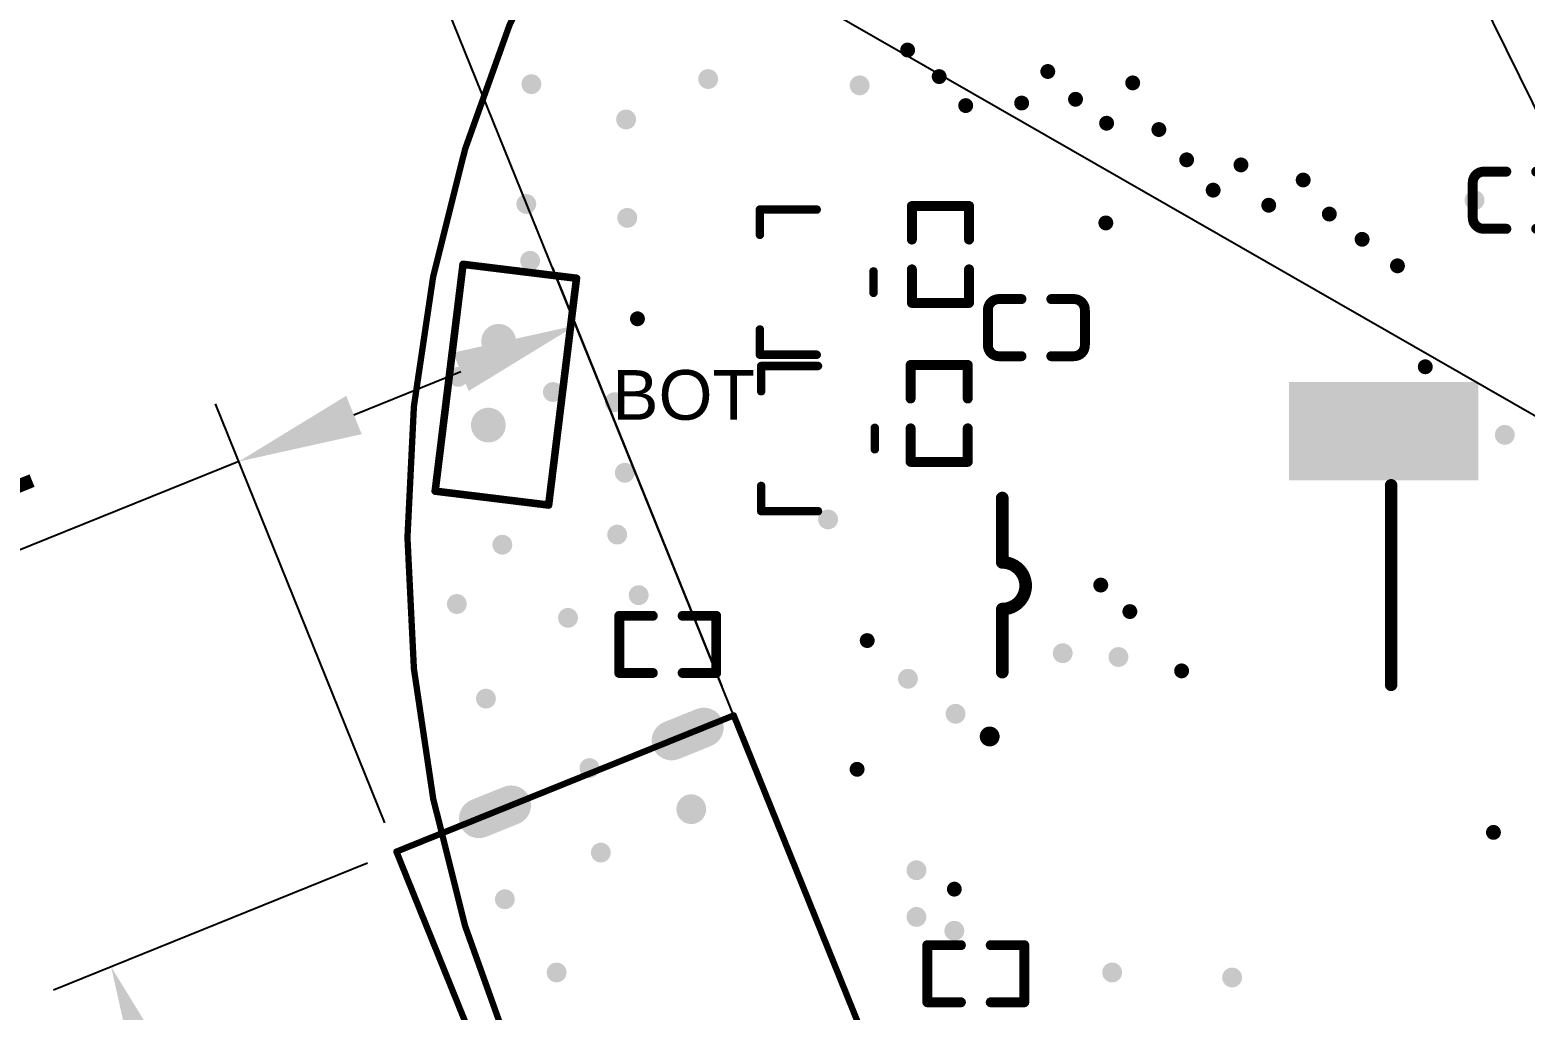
# Model space of a CAD drawing. Header units: millimetres. Extents: x 48.2 to 146, y 29.9 to 110.2.
# Drawn here: x 65.73 to 95.81, y 65.05 to 84.78 of the extents above; entities that cross this region are included whole.
import ezdxf

# ---------------------------------------------------------------- set-up
doc = ezdxf.new("R2010")
doc.units = ezdxf.units.MM
for name, color, linetype in [('KeepOutLayer', 6, 'Continuous'), ('PadHoleLayer', 156, 'Continuous'), ('TopOverlay', 2, 'Continuous'), ('ViaHoleLayer', 16, 'Continuous')]:
    doc.layers.add(name, color=color, linetype=linetype)
doc.styles.add('Arial', font='arial.ttf', dxfattribs={"height": 0.2})
doc.dimstyles.new('ISO-25', dxfattribs={"dimtxt": 2.5, "dimasz": 2.5, "dimexe": 1.25, "dimexo": 0.625, "dimtad": 1, "dimtxsty": 'Standard', "dimcen": 2.5, "dimclrd": 3, "dimclre": 3, "dimclrt": 3, "dimadec": 0, "dimazin": 0, "dimtfac": 1, "dimtmove": 0, "dimatfit": 3, "dimfxl": 1, "dimarcsym": 0})

# ---------------------------------------------------------------- blocks, each defined once
blk = doc.blocks.new('LC_0402_R_1')
at = {"layer": 'TopOverlay', "const_width": 0.2}
for points in [[(-0.975, -0.575), (-0.975, 0.575)], [(-0.975, 0.575), (-0.3, 0.575)], [(0.3, 0.575), (0.975, 0.575)], [(0.975, -0.575), (0.975, 0.575)], [(-0.975, -0.575), (-0.3, -0.575)], [(0.3, -0.575), (0.975, -0.575)]]:
    blk.add_lwpolyline(points, dxfattribs=at)
at = {"layer": 'TopOverlay', "const_width": 0.1}
for points in [[(-1.025, 0.575, 1), (-0.925, 0.575, 1)], [(-1.025, 0.575, 1), (-0.925, 0.575, 1)], [(-0.35, 0.575, 1), (-0.25, 0.575, 1)], [(0.25, 0.575, 1), (0.35, 0.575, 1)], [(0.925, 0.575, 1), (1.025, 0.575, 1)], [(0.925, 0.575, 1), (1.025, 0.575, 1)], [(-1.025, -0.575, 1), (-0.925, -0.575, 1)], [(-1.025, -0.575, 1), (-0.925, -0.575, 1)], [(-0.35, -0.575, 1), (-0.25, -0.575, 1)], [(0.25, -0.575, 1), (0.35, -0.575, 1)], [(0.925, -0.575, 1), (1.025, -0.575, 1)], [(0.925, -0.575, 1), (1.025, -0.575, 1)]]:
    blk.add_lwpolyline(points, format="xyb", close=True, dxfattribs=at)
blk = doc.blocks.new('LC_0402_R_2')
at = {"layer": 'TopOverlay', "const_width": 0.2}
for points in [[(-0.975, 0.575), (-0.975, -0.575)], [(-0.3, 0.575), (-0.975, 0.575)], [(0.975, 0.575), (0.3, 0.575)], [(0.975, 0.575), (0.975, -0.575)], [(-0.3, -0.575), (-0.975, -0.575)], [(0.975, -0.575), (0.3, -0.575)]]:
    blk.add_lwpolyline(points, dxfattribs=at)
at = {"layer": 'TopOverlay', "const_width": 0.1}
for points in [[(-1.025, 0.575, 1), (-0.925, 0.575, 1)], [(-1.025, 0.575, 1), (-0.925, 0.575, 1)], [(-0.35, 0.575, 1), (-0.25, 0.575, 1)], [(0.25, 0.575, 1), (0.35, 0.575, 1)], [(0.925, 0.575, 1), (1.025, 0.575, 1)], [(0.925, 0.575, 1), (1.025, 0.575, 1)], [(-1.025, -0.575, 1), (-0.925, -0.575, 1)], [(-1.025, -0.575, 1), (-0.925, -0.575, 1)], [(-0.35, -0.575, 1), (-0.25, -0.575, 1)], [(0.25, -0.575, 1), (0.35, -0.575, 1)], [(0.925, -0.575, 1), (1.025, -0.575, 1)], [(0.925, -0.575, 1), (1.025, -0.575, 1)]]:
    blk.add_lwpolyline(points, format="xyb", close=True, dxfattribs=at)
blk = doc.blocks.new('SOT_23___GDS_19')
at = {"layer": 'TopOverlay', "const_width": 0.17}
for points in [[(-1.458, 1.143), (-1.458, 0)], [(-1.458, 1.143), (-0.95, 1.143)], [(0.955, 1.143), (1.463, 1.143)], [(1.463, 1.143), (1.463, 0)], [(-0.213, -1.143), (0.218, -1.143)]]:
    blk.add_lwpolyline(points, dxfattribs=at)
at = {"layer": 'TopOverlay', "const_width": 0.085}
for points in [[(-1.501, 1.143, 1), (-1.416, 1.143, 1)], [(-1.501, 1.143, 1), (-1.416, 1.143, 1)], [(-0.993, 1.143, 1), (-0.908, 1.143, 1)], [(0.912, 1.143, 1), (0.997, 1.143, 1)], [(1.42, 1.143, 1), (1.505, 1.143, 1)], [(1.42, 1.143, 1), (1.505, 1.143, 1)], [(-1.501, 0, 1), (-1.416, 0, 1)], [(1.42, 0, 1), (1.505, 0, 1)], [(-0.256, -1.143, 1), (-0.171, -1.143, 1)], [(0.176, -1.143, 1), (0.261, -1.143, 1)]]:
    blk.add_lwpolyline(points, format="xyb", close=True, dxfattribs=at)
blk = doc.blocks.new('SOT_23___GDS_20')
at = {"layer": 'TopOverlay', "const_width": 0.17}
for points in [[(-1.458, 1.143), (-1.458, 0)], [(-1.458, 1.143), (-0.95, 1.143)], [(0.955, 1.143), (1.463, 1.143)], [(1.463, 1.143), (1.463, 0)], [(-0.213, -1.143), (0.218, -1.143)]]:
    blk.add_lwpolyline(points, dxfattribs=at)
at = {"layer": 'TopOverlay', "const_width": 0.085}
for points in [[(-1.501, 1.143, 1), (-1.416, 1.143, 1)], [(-1.501, 1.143, 1), (-1.416, 1.143, 1)], [(-0.993, 1.143, 1), (-0.908, 1.143, 1)], [(0.912, 1.143, 1), (0.997, 1.143, 1)], [(1.42, 1.143, 1), (1.505, 1.143, 1)], [(1.42, 1.143, 1), (1.505, 1.143, 1)], [(-1.501, 0, 1), (-1.416, 0, 1)], [(1.42, 0, 1), (1.505, 0, 1)], [(-0.256, -1.143, 1), (-0.171, -1.143, 1)], [(0.176, -1.143, 1), (0.261, -1.143, 1)]]:
    blk.add_lwpolyline(points, format="xyb", close=True, dxfattribs=at)
blk = doc.blocks.new('TSSOP_24_L7_8_W4_4_P0_65_LS6_4_BL_24')
at = {"layer": 'TopOverlay', "const_width": 0.254}
for points in [[(3.937, -2.007), (3.937, 2.007)], [(-3.886, 0.483), (-3.886, 1.753)], [(-3.886, -1.753), (-3.886, -0.483)]]:
    blk.add_lwpolyline(points, dxfattribs=at)
at = {"layer": 'TopOverlay'}
for points, const_width in [([(3.873, 2.007, 1), (4, 2.007, 1)], 0.127), ([(-3.95, 1.753, 1), (-3.823, 1.753, 1)], 0.127), ([(-3.95, 0.483, 1), (-3.823, 0.483, 1)], 0.127), ([(-3.95, 0.457, 1), (-3.823, 0.457, 1)], 0.127), ([(-3.95, -0.483, 1), (-3.823, -0.483, 1)], 0.127), ([(-3.95, -0.483, 1), (-3.823, -0.483, 1)], 0.127), ([(-3.95, -1.753, 1), (-3.823, -1.753, 1)], 0.127), ([(3.873, -2.007, 1), (4, -2.007, 1)], 0.127), ([(-4.04, -3.048, 1), (-4.24, -3.048, 1)], 0.2), ([(-4.29, -3.048, 1), (-4.19, -3.048, 1)], 0.1), ([(-4.09, -3.048, 1), (-3.99, -3.048, 1)], 0.1)]:
    blk.add_lwpolyline(points, format="xyb", close=True, dxfattribs=dict(at, const_width=const_width))
at = {"layer": 'TopOverlay', "const_width": 0.254}
blk.add_lwpolyline([(-3.886, 0.457, -1), (-3.886, -0.483)], format="xyb", dxfattribs=at)
blk = doc.blocks.new('TYPE_C3_0_30')
at = {"layer": 'PadHoleLayer'}
h = blk.add_hatch(color=156, dxfattribs=at)
edge = h.paths.add_edge_path()
edge.add_arc((-4.32, -1.35), 0.4, 180, 360)
edge.add_line((-3.92, -1.35), (-3.92, -0.65))
edge.add_arc((-4.32, -0.65), 0.4, 0, 180)
edge.add_line((-4.72, -0.65), (-4.72, -1.35))
h = blk.add_hatch(color=156, dxfattribs=at)
edge = h.paths.add_edge_path()
edge.add_arc((4.32, -1.35), 0.4, 180, 360)
edge.add_line((4.72, -1.35), (4.72, -0.65))
edge.add_arc((4.32, -0.65), 0.4, 0, 180)
edge.add_line((3.92, -0.65), (3.92, -1.35))
h = blk.add_hatch(color=156, dxfattribs=at)
edge = h.paths.add_edge_path()
edge.add_arc((-2.89, -1.5), 0.3, 0, 360)
h = blk.add_hatch(color=156, dxfattribs=at)
edge = h.paths.add_edge_path()
edge.add_arc((2.89, -1.5), 0.3, 0, 360)
h = blk.add_hatch(color=156, dxfattribs=at)
edge = h.paths.add_edge_path()
edge.add_arc((-4.32, -5.53), 0.4, 180, 360)
edge.add_line((-3.92, -5.53), (-3.92, -4.83))
edge.add_arc((-4.32, -4.83), 0.4, 0, 180)
edge.add_line((-4.72, -4.83), (-4.72, -5.53))
h = blk.add_hatch(color=156, dxfattribs=at)
edge = h.paths.add_edge_path()
edge.add_arc((4.32, -5.53), 0.4, 180, 360)
edge.add_line((4.72, -5.53), (4.72, -4.83))
edge.add_arc((4.32, -4.83), 0.4, 0, 180)
edge.add_line((3.92, -4.83), (3.92, -5.53))
at = {"layer": 'TopOverlay', "const_width": 0.127}
for points in [[(-4.32, 0), (4.32, 0)], [(-4.32, -7.32), (-4.32, 0)], [(4.32, -7.32), (4.32, 0)], [(-4.32, -7.32), (4.32, -7.32)]]:
    blk.add_lwpolyline(points, dxfattribs=at)
at = {"layer": 'TopOverlay', "const_width": 0.0635}
for points in [[(-4.352, 0, 1), (-4.288, 0, 1)], [(-4.352, 0, 1), (-4.288, 0, 1)], [(4.288, 0, 1), (4.352, 0, 1)], [(4.288, 0, 1), (4.352, 0, 1)], [(-4.352, -7.32, 1), (-4.288, -7.32, 1)], [(-4.352, -7.32, 1), (-4.288, -7.32, 1)], [(4.288, -7.32, 1), (4.352, -7.32, 1)], [(4.288, -7.32, 1), (4.352, -7.32, 1)]]:
    blk.add_lwpolyline(points, format="xyb", close=True, dxfattribs=at)
blk = doc.blocks.new('TS_019B_36')
at = {"layer": 'PadHoleLayer'}
h = blk.add_hatch(color=156, dxfattribs=at)
edge = h.paths.add_edge_path()
edge.add_arc((-0.85, 0), 0.35, 0, 360)
h = blk.add_hatch(color=156, dxfattribs=at)
edge = h.paths.add_edge_path()
edge.add_arc((0.85, 0), 0.35, 0, 360)
at = {"layer": 'TopOverlay', "const_width": 0.152}
for points in [[(2.3, 1.4), (-2.3, 1.4)], [(-2.3, -0.9), (-2.3, 1.4)], [(2.3, -0.9), (2.3, 1.4)], [(2.3, -0.9), (-2.3, -0.9)]]:
    blk.add_lwpolyline(points, dxfattribs=at)
at = {"layer": 'TopOverlay', "const_width": 0.0762}
for points in [[(-2.338, 1.4, 1), (-2.262, 1.4, 1)], [(-2.338, 1.4, 1), (-2.262, 1.4, 1)], [(2.262, 1.4, 1), (2.338, 1.4, 1)], [(2.262, 1.4, 1), (2.338, 1.4, 1)], [(-2.338, -0.9, 1), (-2.262, -0.9, 1)], [(-2.338, -0.9, 1), (-2.262, -0.9, 1)], [(2.262, -0.9, 1), (2.338, -0.9, 1)], [(2.262, -0.9, 1), (2.338, -0.9, 1)]]:
    blk.add_lwpolyline(points, format="xyb", close=True, dxfattribs=at)
blk = doc.blocks.new('LC_0402_R_53')
at = {"layer": 'TopOverlay', "const_width": 0.2}
for points in [[(-0.975, -0.575), (-0.975, 0.575)], [(-0.3, 0.575), (-0.975, 0.575)], [(0.975, 0.575), (0.3, 0.575)], [(0.975, -0.575), (0.975, 0.575)], [(-0.3, -0.575), (-0.975, -0.575)], [(0.975, -0.575), (0.3, -0.575)]]:
    blk.add_lwpolyline(points, dxfattribs=at)
at = {"layer": 'TopOverlay', "const_width": 0.1}
for points in [[(-1.025, 0.575, 1), (-0.925, 0.575, 1)], [(-1.025, 0.575, 1), (-0.925, 0.575, 1)], [(-0.35, 0.575, 1), (-0.25, 0.575, 1)], [(0.25, 0.575, 1), (0.35, 0.575, 1)], [(0.925, 0.575, 1), (1.025, 0.575, 1)], [(0.925, 0.575, 1), (1.025, 0.575, 1)], [(-1.025, -0.575, 1), (-0.925, -0.575, 1)], [(-1.025, -0.575, 1), (-0.925, -0.575, 1)], [(-0.35, -0.575, 1), (-0.25, -0.575, 1)], [(0.25, -0.575, 1), (0.35, -0.575, 1)], [(0.925, -0.575, 1), (1.025, -0.575, 1)], [(0.925, -0.575, 1), (1.025, -0.575, 1)]]:
    blk.add_lwpolyline(points, format="xyb", close=True, dxfattribs=at)
blk = doc.blocks.new('LC_0402_R_54')
at = {"layer": 'TopOverlay', "const_width": 0.2}
for points in [[(-0.975, -0.575), (-0.975, 0.575)], [(-0.3, 0.575), (-0.975, 0.575)], [(0.975, 0.575), (0.3, 0.575)], [(0.975, -0.575), (0.975, 0.575)], [(-0.3, -0.575), (-0.975, -0.575)], [(0.975, -0.575), (0.3, -0.575)]]:
    blk.add_lwpolyline(points, dxfattribs=at)
at = {"layer": 'TopOverlay', "const_width": 0.1}
for points in [[(-1.025, 0.575, 1), (-0.925, 0.575, 1)], [(-1.025, 0.575, 1), (-0.925, 0.575, 1)], [(-0.35, 0.575, 1), (-0.25, 0.575, 1)], [(0.25, 0.575, 1), (0.35, 0.575, 1)], [(0.925, 0.575, 1), (1.025, 0.575, 1)], [(0.925, 0.575, 1), (1.025, 0.575, 1)], [(-1.025, -0.575, 1), (-0.925, -0.575, 1)], [(-1.025, -0.575, 1), (-0.925, -0.575, 1)], [(-0.35, -0.575, 1), (-0.25, -0.575, 1)], [(0.25, -0.575, 1), (0.35, -0.575, 1)], [(0.925, -0.575, 1), (1.025, -0.575, 1)], [(0.925, -0.575, 1), (1.025, -0.575, 1)]]:
    blk.add_lwpolyline(points, format="xyb", close=True, dxfattribs=at)
blk = doc.blocks.new('LC_0402_C_90')
at = {"layer": 'TopOverlay', "const_width": 0.2}
for points in [[(-0.975, 0.355, -0.414214), (-0.755, 0.575)], [(0.755, 0.575, -0.414214), (0.975, 0.355)], [(-0.755, -0.575, -0.414214), (-0.975, -0.355)], [(0.975, -0.355, -0.414214), (0.755, -0.575)]]:
    blk.add_lwpolyline(points, format="xyb", dxfattribs=at)
at = {"layer": 'TopOverlay', "const_width": 0.1}
for points in [[(-0.805, 0.575, 1), (-0.705, 0.575, 1)], [(-0.8, 0.575, 1), (-0.7, 0.575, 1)], [(-0.35, 0.575, 1), (-0.25, 0.575, 1)], [(0.25, 0.575, 1), (0.35, 0.575, 1)], [(0.7, 0.575, 1), (0.8, 0.575, 1)], [(0.705, 0.575, 1), (0.805, 0.575, 1)], [(-1.025, 0.355, 1), (-0.925, 0.355, 1)], [(-1.025, 0.355, 1), (-0.925, 0.355, 1)], [(0.925, 0.355, 1), (1.025, 0.355, 1)], [(0.925, 0.355, 1), (1.025, 0.355, 1)], [(-1.025, -0.355, 1), (-0.925, -0.355, 1)], [(-1.025, -0.355, 1), (-0.925, -0.355, 1)], [(0.925, -0.355, 1), (1.025, -0.355, 1)], [(0.925, -0.355, 1), (1.025, -0.355, 1)], [(-0.805, -0.575, 1), (-0.705, -0.575, 1)], [(-0.8, -0.575, 1), (-0.7, -0.575, 1)], [(-0.35, -0.575, 1), (-0.25, -0.575, 1)], [(0.25, -0.575, 1), (0.35, -0.575, 1)], [(0.7, -0.575, 1), (0.8, -0.575, 1)], [(0.705, -0.575, 1), (0.805, -0.575, 1)]]:
    blk.add_lwpolyline(points, format="xyb", close=True, dxfattribs=at)
at = {"layer": 'TopOverlay', "const_width": 0.2}
for points in [[(-0.75, 0.575), (-0.3, 0.575)], [(0.3, 0.575), (0.75, 0.575)], [(-0.975, -0.355), (-0.975, 0.355)], [(0.975, -0.355), (0.975, 0.355)], [(-0.75, -0.575), (-0.3, -0.575)], [(0.3, -0.575), (0.75, -0.575)]]:
    blk.add_lwpolyline(points, dxfattribs=at)
blk = doc.blocks.new('LC_0402_C_92')
at = {"layer": 'TopOverlay', "const_width": 0.2}
for points in [[(-0.975, 0.355, -0.414214), (-0.755, 0.575)], [(0.755, 0.575, -0.414214), (0.975, 0.355)], [(-0.755, -0.575, -0.414214), (-0.975, -0.355)], [(0.975, -0.355, -0.414214), (0.755, -0.575)]]:
    blk.add_lwpolyline(points, format="xyb", dxfattribs=at)
at = {"layer": 'TopOverlay', "const_width": 0.1}
for points in [[(-0.805, 0.575, 1), (-0.705, 0.575, 1)], [(-0.8, 0.575, 1), (-0.7, 0.575, 1)], [(-0.35, 0.575, 1), (-0.25, 0.575, 1)], [(0.25, 0.575, 1), (0.35, 0.575, 1)], [(0.7, 0.575, 1), (0.8, 0.575, 1)], [(0.705, 0.575, 1), (0.805, 0.575, 1)], [(-1.025, 0.355, 1), (-0.925, 0.355, 1)], [(-1.025, 0.355, 1), (-0.925, 0.355, 1)], [(0.925, 0.355, 1), (1.025, 0.355, 1)], [(0.925, 0.355, 1), (1.025, 0.355, 1)], [(-1.025, -0.355, 1), (-0.925, -0.355, 1)], [(-1.025, -0.355, 1), (-0.925, -0.355, 1)], [(0.925, -0.355, 1), (1.025, -0.355, 1)], [(0.925, -0.355, 1), (1.025, -0.355, 1)], [(-0.805, -0.575, 1), (-0.705, -0.575, 1)], [(-0.8, -0.575, 1), (-0.7, -0.575, 1)], [(-0.35, -0.575, 1), (-0.25, -0.575, 1)], [(0.25, -0.575, 1), (0.35, -0.575, 1)], [(0.7, -0.575, 1), (0.8, -0.575, 1)], [(0.705, -0.575, 1), (0.805, -0.575, 1)]]:
    blk.add_lwpolyline(points, format="xyb", close=True, dxfattribs=at)
at = {"layer": 'TopOverlay', "const_width": 0.2}
for points in [[(-0.75, 0.575), (-0.3, 0.575)], [(0.3, 0.575), (0.75, 0.575)], [(-0.975, -0.355), (-0.975, 0.355)], [(0.975, -0.355), (0.975, 0.355)], [(-0.75, -0.575), (-0.3, -0.575)], [(0.3, -0.575), (0.75, -0.575)]]:
    blk.add_lwpolyline(points, dxfattribs=at)
blk = doc.blocks.new('*D111')
at = {"color": 3, "lineweight": -2}
for p, q in [((48.24, 104.439), (74.735, 89.225)), ((100.266, 74.566), (76.903, 87.981))]:
    blk.add_line(p, q, dxfattribs=at)
at = {"color": 3}
blk.add_solid([(74.943, 89.587), (74.528, 88.864), (76.903, 87.981)], dxfattribs=at)
at = {"layer": 'Defpoints', "color": 0}
for p in [(76.903, 87.981), (100.266, 74.566)]:
    blk.add_point(p, dxfattribs=at)
at = {"color": 3, "insert": (55.42, 102.718), "char_height": 2.5, "attachment_point": 5, "rotation": 330.1358}
blk.add_mtext('R26,94', dxfattribs=at)
blk = doc.blocks.new('*D114')
at = {"color": 3, "lineweight": -2}
for p, q in [((100.017, 73.993), (83.241, 35.336)), ((112.591, 68.536), (95.814, 29.879)), ((86.032, 35.487), (94.019, 32.021))]:
    blk.add_line(p, q, dxfattribs=at)
at = {"color": 3}
for points in [[(86.198, 35.869), (85.866, 35.105), (83.738, 36.483)], [(94.184, 32.403), (93.853, 31.639), (96.312, 31.026)]]:
    blk.add_solid(points, dxfattribs=at)
at = {"layer": 'Defpoints', "color": 0}
for p in [(100.266, 74.566), (112.84, 69.109), (96.312, 31.026)]:
    blk.add_point(p, dxfattribs=at)
at = {"color": 3, "insert": (90.855, 35.665), "char_height": 2.5, "attachment_point": 5, "rotation": 336.5397}
blk.add_mtext('13,71', dxfattribs=at)
blk = doc.blocks.new('*D116')
at = {"color": 3, "lineweight": -2}
for p, q in [((100.032, 75.145), (86.28, 109.147)), ((84.431, 107.051), (70.309, 101.339)), ((81.274, 67.559), (67.523, 101.561))]:
    blk.add_line(p, q, dxfattribs=at)
at = {"color": 3}
for points in [[(84.275, 107.437), (84.588, 106.664), (86.749, 107.988)], [(70.153, 101.725), (70.466, 100.953), (67.992, 100.402)]]:
    blk.add_solid(points, dxfattribs=at)
at = {"layer": 'Defpoints', "color": 0}
for p in [(67.992, 100.402), (100.266, 74.566), (81.509, 66.98)]:
    blk.add_point(p, dxfattribs=at)
at = {"color": 3, "insert": (76.589, 106.126), "char_height": 2.5, "attachment_point": 5, "rotation": 22.0201}
blk.add_mtext('20,23', dxfattribs=at)
blk = doc.blocks.new('*D117')
at = {"color": 3, "lineweight": -2}
for p, q in [((115.177, 82.593), (101.785, 109.83)), ((89.394, 102.345), (100.093, 107.606)), ((99.99, 75.127), (86.599, 102.364))]:
    blk.add_line(p, q, dxfattribs=at)
at = {"color": 3}
for points in [[(99.91, 107.979), (100.277, 107.232), (102.337, 108.709)], [(89.21, 102.719), (89.578, 101.971), (87.151, 101.242)]]:
    blk.add_solid(points, dxfattribs=at)
at = {"layer": 'Defpoints', "color": 0}
for p in [(102.337, 108.709), (115.452, 82.032), (100.266, 74.566)]:
    blk.add_point(p, dxfattribs=at)
at = {"color": 3, "insert": (93.825, 106.845), "char_height": 2.5, "attachment_point": 5, "rotation": 26.1809}
blk.add_mtext('16,92', dxfattribs=at)
blk = doc.blocks.new('*D123')
at = {"color": 3, "lineweight": -2}
for p, q in [((72.524, 68.009), (66.206, 65.456)), ((68.302, 63.607), (69.665, 60.232)), ((75.76, 59.998), (69.443, 57.446)), ((70.602, 57.914), (74.972, 47.097))]:
    blk.add_line(p, q, dxfattribs=at)
at = {"color": 3}
for points in [[(68.688, 63.763), (67.915, 63.451), (67.365, 65.925)], [(70.051, 60.388), (69.279, 60.076), (70.602, 57.914)]]:
    blk.add_solid(points, dxfattribs=at)
at = {"layer": 'Defpoints', "color": 0}
for p in [(73.103, 68.243), (76.34, 60.232), (70.602, 57.914)]:
    blk.add_point(p, dxfattribs=at)
at = {"color": 3, "insert": (75.187, 52.127), "char_height": 2.5, "attachment_point": 5, "rotation": 292.0001}
blk.add_mtext('8,64', dxfattribs=at)
blk = doc.blocks.new('*D124')
at = {"color": 3, "lineweight": -2}
for p, q in [((79.656, 71.565), (76.249, 79.997)), ((74.4, 77.901), (72.249, 77.032)), ((72.869, 68.823), (69.463, 77.254)), ((69.931, 76.095), (59.114, 71.725))]:
    blk.add_line(p, q, dxfattribs=at)
at = {"color": 3}
for points in [[(74.244, 78.287), (74.556, 77.515), (76.718, 78.838)], [(72.093, 77.418), (72.405, 76.646), (69.931, 76.095)]]:
    blk.add_solid(points, dxfattribs=at)
at = {"layer": 'Defpoints', "color": 0}
for p in [(69.931, 76.095), (79.89, 70.985), (73.103, 68.243)]:
    blk.add_point(p, dxfattribs=at)
at = {"color": 3, "insert": (62.583, 75.374), "char_height": 2.5, "attachment_point": 5, "rotation": 22}
blk.add_mtext('7,32', dxfattribs=at)

msp = doc.modelspace()

# ---------------------------------------------------------------- hatches: boundary and pattern name
at = {"layer": 'TopOverlay'}
msp.add_hatch(color=2, dxfattribs=at).paths.add_polyline_path([(91.059, 75.717), (94.869, 75.717), (94.869, 77.699), (91.059, 77.699)])
at = {"layer": 'ViaHoleLayer'}
h = msp.add_hatch(color=16, dxfattribs=at)
edge = h.paths.add_edge_path()
edge.add_arc((83.388, 84.379), 0.15, 0, 360)
h = msp.add_hatch(color=16, dxfattribs=at)
edge = h.paths.add_edge_path()
edge.add_arc((79.375, 83.795), 0.2, 0, 360)
h = msp.add_hatch(color=16, dxfattribs=at)
edge = h.paths.add_edge_path()
edge.add_arc((84.023, 83.845), 0.15, 0, 360)
h = msp.add_hatch(color=16, dxfattribs=at)
edge = h.paths.add_edge_path()
edge.add_arc((86.208, 83.947), 0.15, 0, 360)
h = msp.add_hatch(color=16, dxfattribs=at)
edge = h.paths.add_edge_path()
edge.add_arc((75.819, 83.693), 0.2, 0, 360)
h = msp.add_hatch(color=16, dxfattribs=at)
edge = h.paths.add_edge_path()
edge.add_arc((82.423, 83.668), 0.2, 0, 360)
h = msp.add_hatch(color=16, dxfattribs=at)
edge = h.paths.add_edge_path()
edge.add_arc((87.917, 83.718), 0.15, 0, 360)
h = msp.add_hatch(color=16, dxfattribs=at)
edge = h.paths.add_edge_path()
edge.add_arc((84.557, 83.261), 0.15, 0, 360)
h = msp.add_hatch(color=16, dxfattribs=at)
edge = h.paths.add_edge_path()
edge.add_arc((85.682, 83.312), 0.15, 0, 360)
h = msp.add_hatch(color=16, dxfattribs=at)
edge = h.paths.add_edge_path()
edge.add_arc((86.766, 83.388), 0.15, 0, 360)
h = msp.add_hatch(color=16, dxfattribs=at)
edge = h.paths.add_edge_path()
edge.add_arc((77.724, 82.982), 0.2, 0, 360)
h = msp.add_hatch(color=16, dxfattribs=at)
edge = h.paths.add_edge_path()
edge.add_arc((87.391, 82.906), 0.15, 0, 360)
h = msp.add_hatch(color=16, dxfattribs=at)
edge = h.paths.add_edge_path()
edge.add_arc((88.443, 82.779), 0.15, 0, 360)
h = msp.add_hatch(color=16, dxfattribs=at)
edge = h.paths.add_edge_path()
edge.add_arc((89.002, 82.169), 0.15, 0, 360)
h = msp.add_hatch(color=16, dxfattribs=at)
edge = h.paths.add_edge_path()
edge.add_arc((90.094, 82.067), 0.15, 0, 360)
h = msp.add_hatch(color=16, dxfattribs=at)
edge = h.paths.add_edge_path()
edge.add_arc((91.346, 81.763), 0.15, 0, 360)
h = msp.add_hatch(color=16, dxfattribs=at)
edge = h.paths.add_edge_path()
edge.add_arc((89.535, 81.559), 0.15, 0, 360)
h = msp.add_hatch(color=16, dxfattribs=at)
edge = h.paths.add_edge_path()
edge.add_arc((94.793, 81.356), 0.2, 0, 360)
h = msp.add_hatch(color=16, dxfattribs=at)
edge = h.paths.add_edge_path()
edge.add_arc((75.717, 81.28), 0.2, 0, 360)
h = msp.add_hatch(color=16, dxfattribs=at)
edge = h.paths.add_edge_path()
edge.add_arc((90.653, 81.255), 0.15, 0, 360)
h = msp.add_hatch(color=16, dxfattribs=at)
edge = h.paths.add_edge_path()
edge.add_arc((91.872, 81.077), 0.15, 0, 360)
h = msp.add_hatch(color=16, dxfattribs=at)
edge = h.paths.add_edge_path()
edge.add_arc((77.749, 81.001), 0.2, 0, 360)
h = msp.add_hatch(color=16, dxfattribs=at)
edge = h.paths.add_edge_path()
edge.add_arc((87.376, 80.899), 0.15, 0, 360)
h = msp.add_hatch(color=16, dxfattribs=at)
edge = h.paths.add_edge_path()
edge.add_arc((92.532, 80.569), 0.15, 0, 360)
h = msp.add_hatch(color=16, dxfattribs=at)
edge = h.paths.add_edge_path()
edge.add_arc((75.794, 80.137), 0.2, 0, 360)
h = msp.add_hatch(color=16, dxfattribs=at)
edge = h.paths.add_edge_path()
edge.add_arc((93.243, 80.035), 0.15, 0, 360)
h = msp.add_hatch(color=16, dxfattribs=at)
edge = h.paths.add_edge_path()
edge.add_arc((77.953, 78.969), 0.15, 0, 360)
h = msp.add_hatch(color=16, dxfattribs=at)
edge = h.paths.add_edge_path()
edge.add_arc((74.346, 77.8), 0.2, 0, 360)
h = msp.add_hatch(color=16, dxfattribs=at)
edge = h.paths.add_edge_path()
edge.add_arc((93.802, 78.003), 0.15, 0, 360)
h = msp.add_hatch(color=16, dxfattribs=at)
edge = h.paths.add_edge_path()
edge.add_arc((76.251, 77.495), 0.2, 0, 360)
h = msp.add_hatch(color=16, dxfattribs=at)
edge = h.paths.add_edge_path()
edge.add_arc((77.495, 77.292), 0.2, 0, 360)
h = msp.add_hatch(color=16, dxfattribs=at)
edge = h.paths.add_edge_path()
edge.add_arc((95.402, 76.632), 0.2, 0, 360)
h = msp.add_hatch(color=16, dxfattribs=at)
edge = h.paths.add_edge_path()
edge.add_arc((77.699, 75.87), 0.2, 0, 360)
h = msp.add_hatch(color=16, dxfattribs=at)
edge = h.paths.add_edge_path()
edge.add_arc((81.788, 74.93), 0.2, 0, 360)
h = msp.add_hatch(color=16, dxfattribs=at)
edge = h.paths.add_edge_path()
edge.add_arc((75.235, 74.422), 0.2, 0, 360)
h = msp.add_hatch(color=16, dxfattribs=at)
edge = h.paths.add_edge_path()
edge.add_arc((77.546, 74.625), 0.2, 0, 360)
h = msp.add_hatch(color=16, dxfattribs=at)
edge = h.paths.add_edge_path()
edge.add_arc((87.274, 73.609), 0.15, 0, 360)
h = msp.add_hatch(color=16, dxfattribs=at)
edge = h.paths.add_edge_path()
edge.add_arc((74.32, 73.228), 0.2, 0, 360)
h = msp.add_hatch(color=16, dxfattribs=at)
edge = h.paths.add_edge_path()
edge.add_arc((77.978, 73.406), 0.2, 0, 360)
h = msp.add_hatch(color=16, dxfattribs=at)
edge = h.paths.add_edge_path()
edge.add_arc((76.556, 72.949), 0.2, 0, 360)
h = msp.add_hatch(color=16, dxfattribs=at)
edge = h.paths.add_edge_path()
edge.add_arc((87.859, 73.076), 0.15, 0, 360)
h = msp.add_hatch(color=16, dxfattribs=at)
edge = h.paths.add_edge_path()
edge.add_arc((82.575, 72.492), 0.15, 0, 360)
h = msp.add_hatch(color=16, dxfattribs=at)
edge = h.paths.add_edge_path()
edge.add_arc((86.508, 72.238), 0.2, 0, 360)
h = msp.add_hatch(color=16, dxfattribs=at)
edge = h.paths.add_edge_path()
edge.add_arc((87.63, 72.161), 0.2, 0, 360)
h = msp.add_hatch(color=16, dxfattribs=at)
edge = h.paths.add_edge_path()
edge.add_arc((83.395, 71.723), 0.2, 0, 360)
h = msp.add_hatch(color=16, dxfattribs=at)
edge = h.paths.add_edge_path()
edge.add_arc((88.9, 71.882), 0.15, 0, 360)
h = msp.add_hatch(color=16, dxfattribs=at)
edge = h.paths.add_edge_path()
edge.add_arc((74.905, 71.323), 0.2, 0, 360)
h = msp.add_hatch(color=16, dxfattribs=at)
edge = h.paths.add_edge_path()
edge.add_arc((84.353, 71.018), 0.2, 0, 360)
h = msp.add_hatch(color=16, dxfattribs=at)
edge = h.paths.add_edge_path()
edge.add_arc((76.987, 69.926), 0.2, 0, 360)
h = msp.add_hatch(color=16, dxfattribs=at)
edge = h.paths.add_edge_path()
edge.add_arc((82.372, 69.901), 0.15, 0, 360)
h = msp.add_hatch(color=16, dxfattribs=at)
edge = h.paths.add_edge_path()
edge.add_arc((95.174, 68.631), 0.15, 0, 360)
h = msp.add_hatch(color=16, dxfattribs=at)
edge = h.paths.add_edge_path()
edge.add_arc((77.216, 68.224), 0.2, 0, 360)
h = msp.add_hatch(color=16, dxfattribs=at)
edge = h.paths.add_edge_path()
edge.add_arc((83.566, 67.869), 0.2, 0, 360)
h = msp.add_hatch(color=16, dxfattribs=at)
edge = h.paths.add_edge_path()
edge.add_arc((75.286, 67.285), 0.2, 0, 360)
h = msp.add_hatch(color=16, dxfattribs=at)
edge = h.paths.add_edge_path()
edge.add_arc((84.328, 67.488), 0.15, 0, 360)
h = msp.add_hatch(color=16, dxfattribs=at)
edge = h.paths.add_edge_path()
edge.add_arc((83.566, 66.929), 0.2, 0, 360)
h = msp.add_hatch(color=16, dxfattribs=at)
edge = h.paths.add_edge_path()
edge.add_arc((84.328, 66.65), 0.2, 0, 360)
h = msp.add_hatch(color=16, dxfattribs=at)
edge = h.paths.add_edge_path()
edge.add_arc((76.327, 65.811), 0.2, 0, 360)
h = msp.add_hatch(color=16, dxfattribs=at)
edge = h.paths.add_edge_path()
edge.add_arc((87.503, 65.811), 0.2, 0, 360)
h = msp.add_hatch(color=16, dxfattribs=at)
edge = h.paths.add_edge_path()
edge.add_arc((89.916, 65.71), 0.2, 0, 360)

# ---------------------------------------------------------------- linework, layer by layer
at = {"layer": 'KeepOutLayer'}
for points, const_width in [([(127.206, 74.566, 1), (73.326, 74.566, 1)], 0.127), ([(73.294, 74.566, 1), (73.358, 74.566, 1)], 0.0635)]:
    msp.add_lwpolyline(points, format="xyb", close=True, dxfattribs=dict(at, const_width=const_width))

# ---------------------------------------------------------------- block references
for name, p in [('LC_0402_C_92', (95.733, 81.356)), ('LC_0402_C_90', (85.979, 78.791)), ('TSSOP_24_L7_8_W4_4_P0_65_LS6_4_BL_24', (89.179, 73.609)), ('LC_0402_R_1', (84.76, 65.786))]:
    msp.add_blockref(name, p)
for name, p, rotation in [('SOT_23___GDS_20', (81.559, 79.705), 90), ('LC_0402_R_53', (84.049, 80.264), 270), ('TS_019B_36', (75.057, 77.673), 263), ('SOT_23___GDS_19', (81.585, 76.556), 90), ('LC_0402_R_54', (84.023, 77.064), 270), ('LC_0402_R_2', (78.562, 72.415), 180), ('TYPE_C3_0_30', (81.509, 66.98), 292)]:
    msp.add_blockref(name, p, dxfattribs=dict(rotation=rotation))

# ---------------------------------------------------------------- texts
at = {"layer": 'TopOverlay', "style": 'Arial'}
msp.add_text('BOT', height=1, rotation=360, dxfattribs=at).set_placement((77.445, 76.937))

# ---------------------------------------------------------------- dimensions: what is measured, and where the dimension line sits
for p1, p2, distance, picture, middle in [((100.266, 74.566), (115.452, 82.032), 29.726, '*D117', (93.825, 106.845)), ((100.266, 74.566), (81.509, 66.98), -36.052, '*D116', (76.589, 106.126)), ((79.89, 70.985), (73.103, 68.243), -8.469, '*D124', (62.583, 75.374)), ((100.266, 74.566), (112.84, 69.109), -41.515, '*D114', (90.855, 35.665)), ((73.103, 68.243), (76.34, 60.232), -6.189, '*D123', (75.187, 52.127))]:
    dim = msp.add_aligned_dim(p1=p1, p2=p2, distance=distance, dimstyle='ISO-25')
    dim.commit()
    dim.dimension.update_dxf_attribs({"geometry": picture, "text_midpoint": middle})
dim = msp.add_radius_dim(center=(100.266, 74.566), mpoint=(76.903, 87.981), dimstyle='ISO-25')
dim.commit()
dim.dimension.update_dxf_attribs({"geometry": '*D111', "text_midpoint": (54.383, 100.912), "dimtype": 164})

doc.saveas('drawing.dxf')
